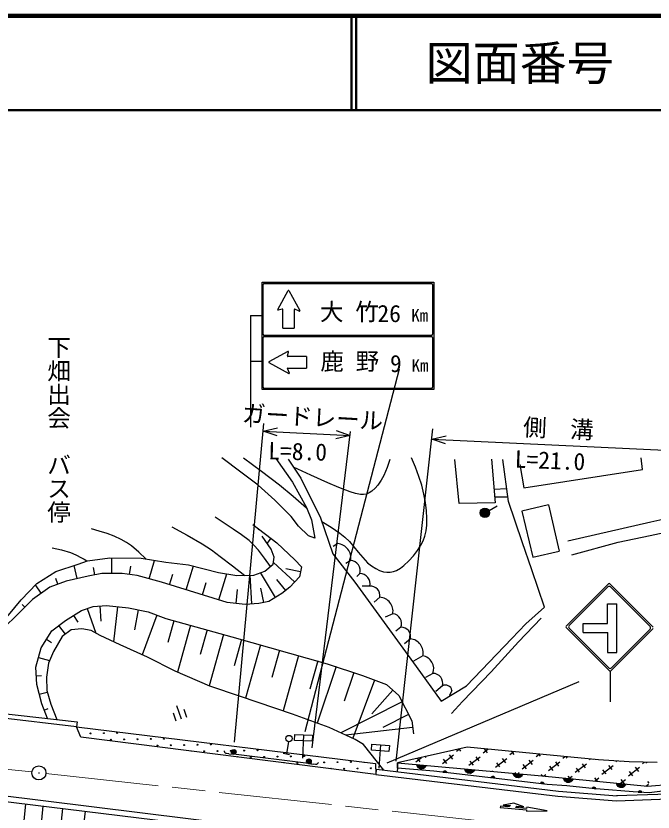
# Model space of a CAD drawing. Units: millimetres, scale not verified. Extents: x 40000 to 680000, y 20000 to 380000.
# Drawn here: x 473103 to 540788, y 295377 to 380000 of the extents above; entities that cross this region are included whole.
import ezdxf
from ezdxf.enums import TextEntityAlignment as Align

# ---------------------------------------------------------------- set-up
doc = ezdxf.new("R2010")
doc.units = ezdxf.units.MM
doc.header["$LTSCALE"] = 1000
doc.linetypes.add('CHAIN', pattern=[18.5, 12, -1.5, 3.5, -1.5])
for name, color, linetype, lineweight in [('M-BGD', 7, 'Continuous', 25), ('M-BMK', 2, 'CHAIN', 13), ('M-STR-STRC', 7, 'Continuous', 25), ('M-TTL', 2, 'Continuous', 140), ('M-TTL-LINE', 7, 'Continuous', 50)]:
    doc.layers.add(name, color=color, linetype=linetype, lineweight=lineweight)
doc.layers.add('M-TTL-TXT', color=7, linetype='Continuous')
doc.styles.add('@ＭＳ ゴシック', font='')
doc.styles.add('ＭＳ ゴシック', font='')
doc.styles.get('@ＭＳ ゴシック').set_extended_font_data('@MS Gothic')
doc.styles.get('ＭＳ ゴシック').set_extended_font_data('MS Gothic')

# ---------------------------------------------------------------- blocks, each defined once
blk = doc.blocks.new('BUHIN1')
at = {"color": 7, "linetype": 'Continuous', "lineweight": 25}
for radius in [746, 22.5]:
    blk.add_circle((0, 0), radius, dxfattribs=at)
blk = doc.blocks.new('BUHIN223')
at = {"color": 7, "linetype": 'Continuous', "lineweight": 25}
for p, q in [((-651, 372), (651, -372)), ((164, 597), (946, 151)), ((-431, -445), (351, -891))]:
    blk.add_line(p, q, dxfattribs=at)
blk = doc.blocks.new('BUHIN224')
at = {"color": 7, "linetype": 'Continuous', "lineweight": 25}
for radius in [498, 440, 382, 322, 265, 195, 135, 77.5, 15]:
    blk.add_circle((0, 0), radius, dxfattribs=at)
blk = doc.blocks.new('BUHIN243')
at = {"color": 7, "linetype": 'Continuous', "lineweight": 25}
for p, q in [((422, 227), (-349, -328)), ((-292, -364), (438, 162)), ((444, 89), (-223, -392)), ((-150, -416), (440, 9)), ((428, -77), (-63, -430)), ((69, -412), (371, -195))]:
    blk.add_line(p, q, dxfattribs=at)
blk.add_lwpolyline([(406, 292), (440, 175), (451, 63), (436, -83), (382, -196), (308, -296), (183, -386), (65, -424), (-59, -440), (-202, -408), (-308, -364), (-406, -292)], close=True, dxfattribs=at)
blk = doc.blocks.new('BUHIN244')
at = {"color": 7, "linetype": 'Continuous', "lineweight": 25}
for p, q in [((423, 224), (-351, -326)), ((-294, -363), (439, 159)), ((445, 86), (-226, -390)), ((-153, -415), (440, 6)), ((428, -79), (-65, -430)), ((66, -413), (370, -197))]:
    blk.add_line(p, q, dxfattribs=at)
blk.add_lwpolyline([(408, 290), (442, 173), (451, 60), (435, -86), (381, -199), (307, -297), (180, -387), (63, -425), (-62, -440), (-205, -406), (-310, -362), (-408, -290)], close=True, dxfattribs=at)
blk = doc.blocks.new('BUHIN263')
at = {"color": 7, "linetype": 'Continuous', "lineweight": 25}
for p, q in [((-179, -31), (93, 154)), ((121, 143), (-177, -60)), ((64, 165), (-176, 1)), ((-171, -86), (143, 128)), ((-170, 35), (30, 171)), ((-23, 166), (-146, 82))]:
    blk.add_line(p, q, dxfattribs=at)
blk.add_lwpolyline([(-165, -113), (-178, -66), (-181, -20), (-173, 38), (-151, 83), (-120, 121), (-69, 156), (-22, 170), (28, 175), (85, 161), (127, 142), (165, 113)], close=True, dxfattribs=at)
blk = doc.blocks.new('BUHIN295')
at = {"color": 7, "linetype": 'Continuous', "lineweight": 25}
for radius in [249, 220, 191, 161, 132, 97.5, 67.5, 38.8, 7.5]:
    blk.add_circle((-139, 206), radius, dxfattribs=at)

msp = doc.modelspace()

# ---------------------------------------------------------------- linework, layer by layer
at = {"layer": 'M-BGD'}
for p, q in [((499250, 340285), (499250, 351685)), ((499250, 351685), (517490, 351685)), ((499370, 346165), (499370, 351445)), ((499490, 351565), (517250, 351565)), ((517370, 351445), (517370, 346165)), ((517490, 351685), (517490, 340285)), ((500929, 348786), (502025, 350805)), ((502101, 350806), (503261, 348689)), ((501394, 348844), (500979, 348724)), ((501450, 346795), (501450, 348802)), ((502675, 348785), (502675, 346795)), ((503206, 348628), (502735, 348825)), ((498014, 348165), (498014, 336290)), ((498014, 348165), (499250, 348165)), ((501450, 346795), (502675, 346795)), ((499370, 340525), (499370, 345805)), ((517250, 346045), (499490, 346045)), ((499490, 345925), (517250, 345925)), ((517370, 345805), (517370, 340525)), ((501998, 344322), (499979, 343226)), ((501940, 343857), (502060, 344272)), ((503989, 343802), (501982, 343802)), ((503989, 343802), (503989, 342576)), ((499370, 343282), (498014, 343282)), ((499978, 343150), (502095, 341990)), ((502155, 342045), (501959, 342517)), ((501999, 342576), (503989, 342576)), ((513827, 342438), (503807, 303893)), ((517490, 340285), (499250, 340285)), ((517250, 340405), (499490, 340405)), ((496314, 302823), (499439, 336673)), ((513497, 300777), (517393, 336099)), ((499365, 335874), (508603, 335417)), ((504564, 302194), (508655, 335839)), ((517274, 335019), (548311, 333544)), ((497005, 331522), (494973, 333024)), ((500715, 332965), (502482, 330433)), ((502040, 332893), (503382, 330859)), ((520200, 328166), (519724, 332841)), ((523619, 332884), (524009, 328253)), ((525437, 328383), (524831, 332841)), ((539673, 331798), (539515, 333017)), ((526648, 332317), (527054, 329834)), ((527054, 329834), (539673, 331798)), ((498831, 330109), (497005, 331522)), ((500598, 328518), (498831, 330109)), ((502482, 330433), (503955, 327753)), ((503382, 330859), (505459, 326661)), ((523887, 329707), (525249, 329766)), ((502335, 326781), (500598, 328518)), ((525372, 328862), (523958, 328854)), ((526866, 324098), (525437, 328383)), ((503955, 327753), (504485, 326457)), ((524009, 328253), (520200, 328166)), ((523360, 327439), (524233, 327927)), ((529689, 328037), (526846, 327364)), ((529689, 328037), (530799, 323109)), ((503130, 325780), (502335, 326781)), ((505459, 326661), (506758, 322809)), ((526846, 327364), (528007, 322470)), ((546215, 327469), (540563, 326193)), ((498271, 325957), (500833, 323984)), ((504485, 326457), (504868, 324484)), ((540563, 326193), (531717, 324165)), ((540477, 324785), (548025, 326362)), ((498912, 325463), (498849, 325382)), ((504190, 324749), (503130, 325780)), ((500222, 323313), (499270, 324688)), ((500193, 324477), (499784, 323946)), ((504868, 324484), (504190, 324749)), ((537097, 324052), (540477, 324785)), ((500539, 322467), (500222, 323313)), ((500833, 323984), (502718, 322187)), ((507283, 323913), (506804, 323594)), ((527904, 321111), (526866, 324098)), ((532168, 322728), (537097, 324052)), ((480709, 322097), (483089, 322414)), ((483089, 322414), (486420, 322361)), ((500433, 321727), (500539, 322467)), ((506758, 322809), (509095, 319823)), ((528007, 322470), (530799, 323109)), ((477325, 320934), (479705, 321727)), ((479602, 320189), (479288, 321588)), ((479705, 321727), (480709, 322097)), ((483298, 320748), (483298, 322411)), ((486420, 322361), (489011, 321938)), ((487273, 320159), (487818, 322133)), ((489011, 321938), (491444, 321674)), ((491444, 321674), (494617, 320828)), ((499534, 320986), (500433, 321727)), ((502703, 319836), (500459, 321903)), ((502718, 322187), (503425, 321451)), ((508668, 322103), (508135, 321783)), ((475316, 319664), (477325, 320934)), ((482223, 320748), (480780, 320454)), ((481502, 320601), (481343, 321381)), ((484373, 320748), (482223, 320748)), ((485992, 320513), (484373, 320748)), ((485183, 320631), (485310, 321504)), ((491171, 319000), (491953, 321538)), ((494617, 320828), (496573, 320511)), ((498371, 320563), (499534, 320986)), ((500671, 318186), (499098, 320828)), ((503322, 320923), (501760, 321228)), ((503425, 321451), (503218, 320395)), ((529246, 317173), (527904, 321111)), ((478424, 319924), (476716, 319276)), ((477570, 319600), (477343, 320200)), ((480780, 320454), (478424, 319924)), ((488554, 319806), (485992, 320513)), ((489427, 319537), (489778, 320677)), ((494660, 317925), (495510, 320683)), ((496573, 320511), (498371, 320563)), ((498168, 317494), (497981, 320552)), ((501776, 318937), (500821, 320099)), ((503218, 320395), (502188, 319276)), ((509626, 320718), (509307, 320399)), ((473676, 317919), (475316, 319664)), ((476716, 319276), (474870, 317986)), ((475793, 318631), (475176, 319516)), ((495533, 317656), (488554, 319806)), ((492916, 318463), (493317, 319765)), ((496490, 317553), (496649, 319035)), ((499435, 317656), (499104, 319183)), ((502188, 319276), (501363, 318599)), ((509095, 319823), (515630, 310835)), ((510691, 319387), (509893, 319387)), ((501363, 318599), (499979, 317774)), ((511756, 318216), (511171, 317683)), ((471456, 315276), (473676, 317919)), ((474870, 317986), (473221, 316337)), ((474046, 317162), (473773, 317435)), ((481291, 317232), (482719, 317338)), ((482719, 317338), (485045, 317073)), ((497447, 317450), (495533, 317656)), ((498890, 317539), (497447, 317450)), ((499979, 317774), (498890, 317539)), ((478383, 315751), (480075, 316809)), ((480075, 316809), (481291, 317232)), ((480683, 317021), (481592, 314406)), ((482005, 317285), (482124, 315672)), ((483882, 317206), (483459, 313482)), ((485045, 317073), (487161, 316650)), ((486103, 316862), (485682, 314756)), ((487161, 316650), (489011, 315963)), ((527273, 315379), (529246, 317173)), ((473221, 316337), (471867, 315012)), ((476902, 314641), (478383, 315751)), ((479229, 316280), (479681, 315557)), ((488086, 316307), (486516, 312079)), ((489011, 315963), (496044, 314006)), ((489891, 315718), (489243, 313391)), ((513141, 316458), (512342, 316086)), ((526507, 313476), (528903, 315979)), ((477642, 315196), (478337, 314270)), ((480091, 314840), (478981, 314734)), ((481096, 314682), (480091, 314840)), ((491649, 315229), (490262, 310246)), ((513993, 315021), (513460, 314595)), ((525801, 313821), (527273, 315379)), ((475792, 312843), (476902, 314641)), ((478029, 314047), (477077, 312461)), ((478981, 314734), (478029, 314047)), ((482048, 314153), (481096, 314682)), ((484163, 313148), (482048, 314153)), ((493407, 314740), (492680, 312127)), ((495165, 314251), (493644, 308782)), ((496044, 314006), (506177, 311151)), ((476347, 313742), (476894, 313404)), ((487071, 311826), (484163, 313148)), ((497058, 313721), (496273, 310937)), ((499084, 313150), (497486, 307477)), ((515005, 313796), (514366, 313263)), ((520954, 308801), (525801, 313821)), ((523578, 310281), (526507, 313476)), ((475210, 310781), (475792, 312843)), ((477077, 312461), (476548, 311192)), ((501111, 312579), (500297, 309692)), ((475501, 311812), (476669, 311482)), ((490032, 310346), (487071, 311826)), ((503137, 312008), (501482, 306132)), ((505164, 311436), (504318, 308435)), ((516336, 311985), (515324, 311400)), ((475316, 308930), (475210, 310781)), ((476548, 311192), (476337, 309711)), ((507116, 310834), (505091, 304843)), ((506177, 311151), (509932, 309882)), ((515630, 310835), (518270, 307156)), ((475263, 309855), (475815, 309887)), ((493697, 308759), (490032, 310346)), ((508993, 310199), (507965, 307158)), ((509932, 309882), (512470, 308930)), ((517401, 310122), (516602, 309696)), ((520543, 307139), (523578, 310281)), ((475844, 306868), (475316, 308930)), ((476337, 309711), (476390, 308283)), ((511201, 309406), (508881, 303219)), ((512470, 308930), (513792, 307767)), ((475580, 307899), (476438, 308119)), ((476390, 308283), (476813, 306855)), ((496975, 307649), (493697, 308759)), ((513131, 308348), (510912, 305827)), ((518413, 308790), (517721, 308204)), ((518270, 307156), (520954, 308801)), ((519425, 308311), (519158, 307778)), ((502475, 305798), (496975, 307649)), ((513792, 307767), (515166, 305058)), ((476457, 305316), (475844, 306868)), ((476106, 306206), (476520, 306369)), ((476813, 306855), (477432, 305205)), ((514135, 307089), (507636, 303794)), ((519371, 305861), (520543, 307139)), ((479533, 304450), (469169, 305639)), ((469228, 306155), (479592, 304966)), ((506388, 304370), (502475, 305798)), ((514822, 305735), (512093, 304351)), ((479592, 304966), (479533, 304450)), ((515166, 305058), (515324, 303683)), ((479992, 303325), (479533, 304450)), ((479533, 304450), (511302, 300546)), ((509137, 303101), (506388, 304370)), ((515245, 304370), (508159, 303553)), ((511323, 299388), (479992, 303325)), ((503660, 303582), (503558, 301090)), ((510036, 302572), (509137, 303101)), ((502048, 302863), (501834, 301566)), ((512187, 299815), (510036, 302572)), ((511839, 302520), (511661, 300033)), ((521051, 302261), (513631, 300616)), ((535005, 300940), (521051, 302261)), ((495721, 301577), (496217, 301517)), ((504199, 300538), (496217, 301517)), ((501498, 301621), (502164, 301511)), ((516582, 301270), (516647, 301184)), ((518408, 300534), (519598, 301447)), ((519127, 301445), (519469, 300999)), ((519912, 301853), (520197, 302072)), ((520378, 301861), (520214, 302075)), ((521230, 300349), (522421, 301261)), ((521950, 301259), (522292, 300813)), ((522734, 301667), (523238, 302054)), ((523201, 301675), (522885, 302087)), ((525556, 301481), (525966, 301796)), ((526023, 301489), (525774, 301814)), ((528379, 301296), (528694, 301537)), ((528845, 301304), (528664, 301540)), ((531201, 301110), (531422, 301279)), ((531668, 301118), (531553, 301267)), ((504199, 300538), (504695, 300477)), ((511302, 300546), (511323, 299388)), ((513631, 300616), (528979, 299220)), ((513631, 300027), (513631, 300616)), ((513631, 300616), (513631, 300027)), ((515585, 300720), (516189, 301183)), ((516052, 300728), (515774, 301091)), ((518874, 300542), (518532, 300989)), ((521697, 300357), (521354, 300803)), ((524052, 300163), (525243, 301076)), ((524519, 300171), (524177, 300617)), ((524772, 301074), (525114, 300627)), ((526875, 299977), (528065, 300890)), ((527341, 299985), (526999, 300432)), ((527594, 300888), (527936, 300442)), ((529697, 299792), (530888, 300704)), ((530417, 300702), (530759, 300256)), ((532519, 299606), (533710, 300519)), ((533239, 300517), (533581, 300070)), ((534023, 300924), (534150, 301021)), ((534490, 300932), (534443, 300993)), ((538243, 300727), (535005, 300940)), ((536846, 300739), (536942, 300813)), ((537312, 300747), (537279, 300790)), ((541225, 300642), (538243, 300727)), ((539668, 300553), (539836, 300681)), ((540134, 300561), (540047, 300675)), ((511375, 299884), (511348, 299443)), ((511390, 299944), (530737, 297612)), ((513631, 300027), (513603, 299712)), ((517492, 299721), (513631, 300027)), ((523229, 299067), (517492, 299721)), ((518497, 299632), (518874, 299589)), ((518867, 299615), (518509, 299655)), ((518527, 299679), (518854, 299641)), ((518839, 299668), (518550, 299701)), ((518577, 299723), (518817, 299696)), ((518773, 299726), (518625, 299743)), ((523268, 299755), (523281, 299738)), ((523668, 299703), (523739, 299757)), ((526090, 299570), (526162, 299476)), ((526407, 299453), (526561, 299572)), ((530164, 299800), (529821, 300246)), ((532986, 299614), (532644, 300060)), ((535342, 299420), (536532, 300333)), ((535808, 299428), (535466, 299875)), ((536061, 300331), (536403, 299885)), ((538164, 299235), (539355, 300147)), ((538630, 299243), (538288, 299689)), ((538884, 300145), (539226, 299699)), ((511323, 299388), (530682, 297055)), ((529541, 298325), (523229, 299067)), ((528913, 299384), (529043, 299213)), ((528979, 299220), (540209, 298129)), ((529145, 299203), (529384, 299386)), ((531735, 299198), (531939, 298932)), ((531865, 298939), (532206, 299200)), ((534557, 299013), (534835, 298651)), ((534585, 298675), (535028, 299015)), ((537305, 298411), (537851, 298829)), ((537380, 298827), (537722, 298381)), ((507231, 292174), (459358, 297993)), ((531614, 298151), (529541, 298325)), ((534633, 297845), (531614, 298151)), ((534325, 297902), (534703, 297863)), ((534696, 297889), (534338, 297925)), ((534355, 297949), (534682, 297916)), ((534667, 297942), (534377, 297972)), ((534404, 297994), (534645, 297970)), ((534600, 297999), (534452, 298014)), ((540025, 298147), (540302, 298359)), ((540202, 298641), (540342, 298458)), ((540209, 298129), (542827, 298347)), ((507327, 292701), (467555, 297620)), ((530682, 297055), (536919, 296563)), ((530737, 297612), (536964, 297121)), ((535156, 297802), (534633, 297845)), ((538674, 297518), (535156, 297802)), ((536899, 297123), (542389, 297327)), ((540376, 297409), (538674, 297518)), ((539217, 297508), (539597, 297484)), ((539588, 297510), (539229, 297533)), ((539246, 297557), (539574, 297536)), ((539558, 297562), (539267, 297580)), ((539293, 297604), (539534, 297588)), ((539489, 297616), (539340, 297626)), ((542344, 297671), (540376, 297409)), ((474103, 296263), (473329, 288194)), ((536919, 296563), (542437, 296768)), ((475953, 296034), (475554, 291875)), ((478068, 295773), (477221, 287803)), ((480442, 295480), (480011, 291417))]:
    msp.add_line(p, q, dxfattribs=at)
for points in [[(500842, 335369), (499365, 335874), (500884, 336227)], [(507126, 335922), (508603, 335417), (507084, 335064)], [(518752, 334517), (517274, 335019), (518792, 335375)], [(497275, 333018), (499203, 331606), (501093, 330148), (502543, 328942), (503972, 327709)], [(512819, 332864), (512526, 332006), (512173, 331161), (511892, 330640), (511551, 330134), (511256, 329788), (510919, 329486), (510636, 329305), (510334, 329184), (510026, 329133), (509695, 329142), (509165, 329246), (508624, 329414), (507404, 329867), (506245, 330360), (504439, 331193), (502595, 332051)], [(505590, 326273), (506575, 325677), (507523, 325033), (508055, 324604), (508543, 324133), (509473, 322996), (510469, 321876), (510871, 321546), (511323, 321255), (511726, 321060), (512150, 320921), (512510, 320862), (512866, 320864), (513207, 320931), (513547, 321061), (513943, 321289), (514323, 321578), (514843, 322075), (515328, 322622), (515753, 323171), (516114, 323733), (516350, 324204), (516535, 324707), (516667, 325281), (516739, 325867), (516761, 326630), (516722, 327394), (516618, 328281), (516452, 329167), (516213, 330107), (515915, 331029), (515535, 332028), (515127, 333018)], [(500133, 321479), (499521, 322376), (498865, 323231), (498388, 323750), (497868, 324227), (497055, 324861), (496195, 325454), (495234, 326086), (494274, 326708)], [(486920, 322280), (486168, 322997), (485378, 323668), (484845, 324041), (484281, 324364), (483551, 324697), (482790, 324978), (481959, 325237), (481116, 325477)], [(489658, 325708), (491289, 324823), (492894, 323884), (493871, 323244), (494814, 322556), (496110, 321536), (497425, 320536)], [(476961, 323476), (477931, 323247), (478886, 322959), (479482, 322715), (480053, 322417), (480345, 322245), (480635, 322069)], [(495721, 301577), (495473, 301608), (495424, 301619), (495381, 301637), (495339, 301667), (495305, 301701), (495278, 301746), (495260, 301791), (495254, 301844), (495255, 301886)], [(505222, 300664), (505211, 300619), (505190, 300570), (505157, 300524), (505124, 300495), (505081, 300467), (505032, 300451), (504987, 300445), (504943, 300446), (504695, 300477)]]:
    msp.add_lwpolyline(points, dxfattribs=at)
for points in [[(502723, 303620), (504596, 303544), (504571, 302919), (502697, 302996)], [(510904, 302587), (512774, 302453), (512729, 301830), (510859, 301964)], [(518484, 299608), (518505, 299652), (518532, 299688), (518576, 299727), (518622, 299746), (518671, 299756), (518732, 299749), (518777, 299729), (518818, 299700), (518852, 299652), (518872, 299610), (518881, 299563)], [(534313, 297878), (534333, 297922), (534360, 297958), (534403, 297998), (534449, 298018), (534498, 298028), (534559, 298022), (534605, 298002), (534646, 297974), (534680, 297926), (534700, 297885), (534711, 297837)], [(539206, 297484), (539225, 297529), (539250, 297566), (539292, 297608), (539337, 297629), (539385, 297641), (539447, 297637), (539493, 297619), (539535, 297592), (539572, 297546), (539593, 297505), (539605, 297458)]]:
    msp.add_lwpolyline(points, close=True, dxfattribs=at)
for centre, radius in [((482455, 303766), 49.8), ((483869, 303792), 49.8), ((481041, 303740), 49.8), ((483175, 303072), 49.8), ((484589, 303098), 49.8), ((486003, 303123), 49.8), ((487417, 303149), 49.8), ((488831, 303174), 49.8), ((502103, 303193), 335), ((488137, 302455), 49.8), ((489551, 302480), 49.8), ((490965, 302506), 49.8), ((492379, 302532), 49.8), ((493793, 302557), 49.8), ((493098, 301837), 49.8), ((494512, 301863), 49.8), ((495926, 301889), 49.8), ((497340, 301914), 49.8), ((498060, 301220), 49.8), ((498754, 301940), 49.8), ((499474, 301246), 49.8), ((500888, 301271), 49.8), ((502302, 301297), 49.8), ((503716, 301323), 49.8), ((503022, 300603), 49.8), ((504436, 300628), 49.8), ((505850, 300654), 49.8), ((507264, 300680), 49.8), ((508678, 300705), 49.8), ((507984, 299985), 49.8), ((509398, 300011), 49.8), ((510812, 300037), 49.8)]:
    msp.add_circle(centre, radius, dxfattribs=at)
for centre, radius, start, end in [((499490, 351445), 120, 90, 180), ((517250, 351445), 120, 0, 90), ((502063, 350785), 43.2, 28.71979, 151.50226), ((500967, 348765), 43.2, 151.50226, 286.11285), ((501406, 348802), 43.2, 0, 106.11285), ((502718, 348785), 43.2, 67.39017, 180), ((503223, 348668), 43.2, 247.39014, 28.71979), ((499490, 346165), 120, 180, 270), ((517250, 346165), 120, 270, 0), ((499490, 345805), 120, 90, 180), ((517250, 345805), 120, 0, 90), ((501982, 343845), 43.2, 163.88715, 270), ((502019, 344284), 43.2, 343.88715, 118.49774), ((499999, 343188), 43.2, 118.49774, 241.28021), ((501999, 342533), 43.2, 90, 202.60983), ((502116, 342028), 43.2, 241.28021, 22.60986), ((499490, 340525), 120, 180, 270), ((517250, 340525), 120, 270, 0), ((507143, 322371), 1548, 350.01904, 84.79163), ((508628, 321051), 1052, 341.56506, 87.82526), ((509659, 319653), 1066, 345.52966, 91.78992), ((510784, 318402), 990, 349.14355, 95.40375), ((511662, 316717), 1501, 350.05707, 86.41058), ((513027, 315420), 1044, 337.52057, 83.78076), ((514039, 314029), 993, 346.42957, 92.68976), ((514855, 312291), 1512, 348.34241, 84.31122), ((516085, 310606), 1402, 339.77954, 79.71021), ((517408, 309076), 1045, 344.10474, 90.36493), ((518739, 308171), 700, 11.52368, 117.78394), ((491684, 301812), 49.8, 54.54826, 111.13), ((505130, 301348), 49.8, 234.42366, 291.56551), ((496646, 301194), 49.8, 42.24027, 123.43799), ((501608, 300577), 49.8, 32.48314, 133.19513), ((510092, 300731), 49.8, 219.61448, 306.37469), ((506570, 299960), 49.8, 23.95343, 141.72484)]:
    msp.add_arc(centre, radius, start, end, dxfattribs=at)
at = {"layer": 'M-BMK'}
for p, q in [((446449, 302641), (474800, 299646)), ((476292, 299488), (574946, 288678))]:
    msp.add_line(p, q, dxfattribs=at)
at = {"layer": 'M-STR-STRC'}
for p, q in [((536045, 319628), (531543, 315126)), ((535974, 319302), (531868, 315196)), ((540788, 315026), (536187, 319628)), ((540463, 315097), (536257, 319302)), ((535935, 315433), (535957, 317498)), ((535957, 317498), (536956, 317498)), ((536956, 312347), (536956, 317498)), ((531543, 314984), (536145, 310382)), ((531868, 314913), (536074, 310708)), ((533347, 315433), (535935, 315433)), ((533347, 314480), (533347, 315433)), ((536286, 310382), (540788, 314885)), ((540463, 314814), (536357, 310708)), ((533347, 314480), (535980, 314480)), ((535957, 314480), (535957, 312347)), ((535957, 312347), (536956, 312347)), ((536216, 310353), (536216, 307079)), ((512548, 300625), (532953, 309267)), ((526001, 296330), (524880, 296127)), ((527071, 295936), (526001, 296330)), ((524568, 296003), (524555, 295854)), ((524555, 295854), (527344, 295611)), ((525464, 295925), (524568, 296003)), ((524880, 296127), (525627, 296062)), ((525627, 296062), (525464, 295925)), ((526162, 295864), (526324, 296001)), ((527357, 295761), (526162, 295864)), ((526324, 296001), (527071, 295936)), ((527344, 295611), (527331, 295462)), ((527331, 295462), (529542, 295495)), ((527370, 295910), (527357, 295761)), ((529542, 295495), (527370, 295910))]:
    msp.add_line(p, q, dxfattribs=at)
for centre, radius, start, end in [((536116, 319161), 200, 45, 135), ((536116, 319557), 100, 45, 135), ((531614, 315055), 100, 135, 225), ((532010, 315055), 200, 135, 225), ((540322, 314955), 200, 315, 45), ((536216, 310849), 200, 225, 315), ((536216, 310453), 100, 225, 315)]:
    msp.add_arc(centre, radius, start, end, dxfattribs=at)
at = {"layer": 'M-TTL'}
msp.add_line((680000, 380000), (40000, 380000), dxfattribs=at)
at = {"layer": 'M-TTL-LINE'}
for p, q in [((508747, 380000), (508747, 370000)), ((509247, 380000), (509247, 370000)), ((40000, 370000), (680000, 370000))]:
    msp.add_line(p, q, dxfattribs=at)

# ---------------------------------------------------------------- block references
at = {"layer": 'M-BGD', "rotation": 319.04438}
for name, p in [('BUHIN224', (522924, 327194)), ('BUHIN223', (490416, 305984)), ('BUHIN295', (496217, 301517)), ('BUHIN1', (475545, 299537)), ('BUHIN295', (504199, 300538)), ('BUHIN243', (516189, 300383)), ('BUHIN243', (521305, 299918)), ('BUHIN243', (526421, 299452)), ('BUHIN263', (523783, 299002)), ('BUHIN244', (531787, 298947)), ('BUHIN244', (537402, 298401)), ('BUHIN263', (529009, 298388))]:
    msp.add_blockref(name, p, dxfattribs=at)

# ---------------------------------------------------------------- texts
at = {"layer": 'M-BGD', "style": 'ＭＳ ゴシック'}
for s, height, p in [('大 竹', 1833, (505404, 347086)), ('26', 1833, (511506, 346904)), ('Km', 1320, (515101, 347122)), ('鹿 野', 1833, (505440, 341819)), (' 9', 1833, (511596, 341586)), ('Km', 1320, (515134, 341798))]:
    msp.add_text(s, height=height, dxfattribs=at).set_placement(p, align=Align.BOTTOM_LEFT)
at = {"layer": 'M-BGD'}
for s, rotation, style, p in [('下畑出会\u3000バス停', 270, '@ＭＳ ゴシック', (476182, 346035)), ('ガードレール', 356.7, 'ＭＳ ゴシック', (497050, 336339)), ('側\u3000溝', 357.5, 'ＭＳ ゴシック', (526928, 334845)), ('L=8.0', 358.5, 'ＭＳ ゴシック', (499882, 332327)), ('L=21.0', 357.7, 'ＭＳ ゴシック', (526047, 331448))]:
    msp.add_text(s, height=1833, rotation=rotation, dxfattribs=dict(at, style=style)).set_placement(p, align=Align.BOTTOM_LEFT)
at = {"layer": 'M-TTL-TXT', "style": 'ＭＳ ゴシック'}
msp.add_text('図面番号', height=3666, dxfattribs=at).set_placement((526622, 375000), align=Align.MIDDLE_CENTER)

doc.saveas('drawing.dxf')
